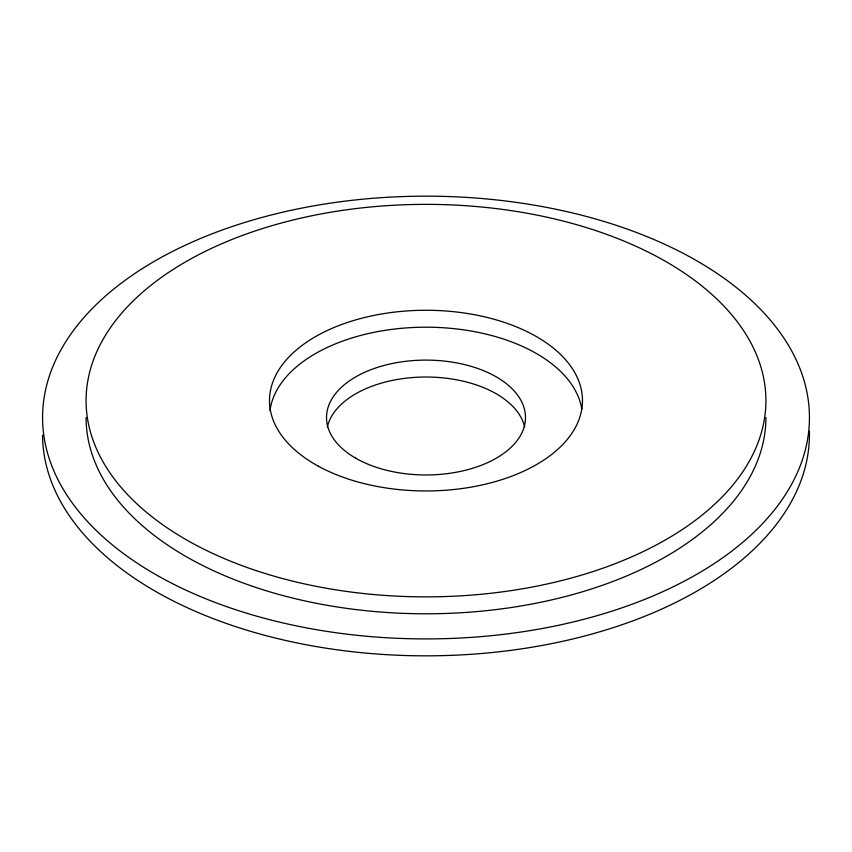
<?xml version="1.0" encoding="UTF-8"?>
<svg xmlns="http://www.w3.org/2000/svg" width="852" height="852" viewBox="0 0 852 852"><rect width="100%" height="100%" fill="white"/><g stroke="black" fill="none" stroke-linecap="round" stroke-linejoin="round"><path stroke-width="1.28" d="M809.4 431.155A383.443 221.382 0 0 1 429.472 655.827A383.443 221.382 0 0 1 42.557 435.17M765.916 417.533A339.916 196.248 0 0 1 426 613.791A339.916 196.248 0 0 1 86.084 417.533M269.967 410.643A156.491 90.344 0 0 1 424.626 327.2A156.491 90.344 0 0 1 581.799 409.067M327.36 426.969A99.492 57.435 0 0 1 426 377.021A99.492 57.435 0 0 1 524.64 426.969M158.951 576.399A383.443 221.382 0 0 0 797.823 471.635A383.443 221.382 0 0 0 321.225 204.586A383.443 221.382 0 0 0 158.951 576.399M256.037 570.574A339.916 196.248 0 0 0 765.916 400.61A339.916 196.248 0 0 0 256.037 230.658A339.916 196.248 0 0 0 256.037 570.574M318.179 466.097A156.491 90.344 0 0 0 578.125 421.783A156.491 90.344 0 0 0 381.685 313.962A156.491 90.344 0 0 0 318.179 466.097M355.657 458.152A99.492 57.435 0 0 0 522.095 432.401A99.492 57.435 0 0 0 400.248 362.057A99.492 57.435 0 0 0 355.657 458.152"/></g></svg>
